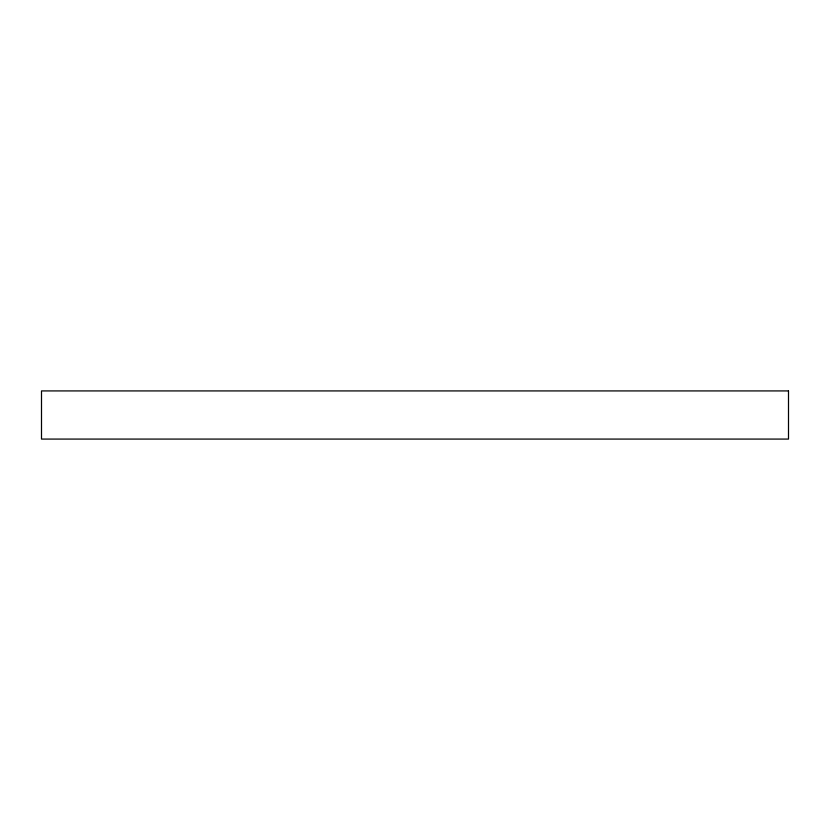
<?xml version="1.0" encoding="UTF-8"?>
<svg xmlns="http://www.w3.org/2000/svg" width="830" height="830" viewBox="0 0 830 830"><rect width="100%" height="100%" fill="white"/><g stroke="black" fill="none" stroke-linecap="round" stroke-linejoin="round"><path stroke-width="1.25" d="M788.5 390.92L41.5 390.92L41.5 439.08L788.5 439.08L788.5 390.92"/></g></svg>
